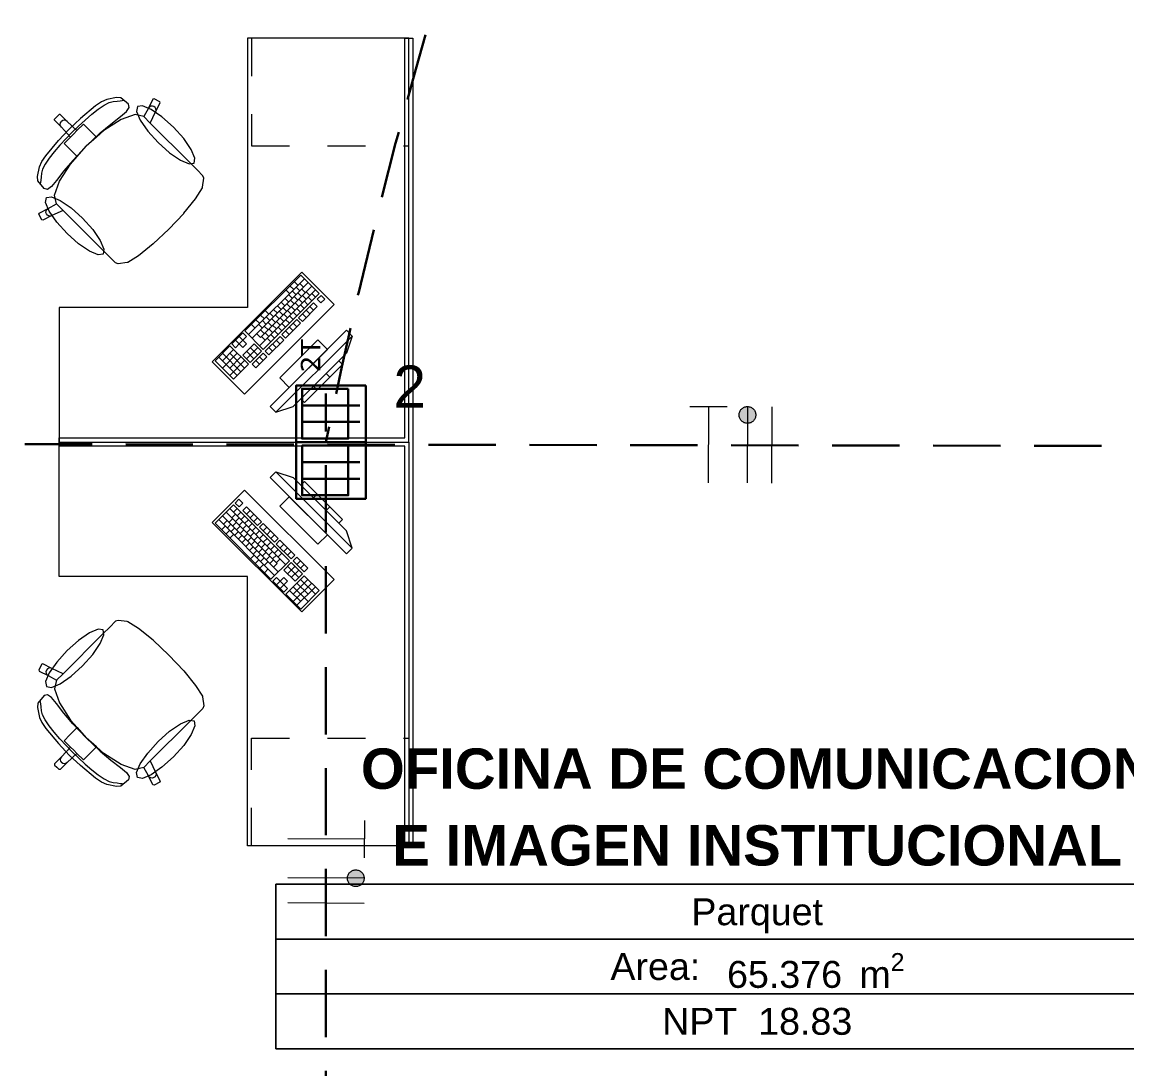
# Model space of a CAD drawing. Header units: inches. Extents: x -19 to 5698, y -728 to 92.
# Drawn here: x 400.877 to 404.982, y 10.31 to 14.199 of the extents above; entities that cross this region are included whole.
import ezdxf

# ---------------------------------------------------------------- set-up
doc = ezdxf.new("R2010")
doc.units = ezdxf.units.IN
doc.header["$MEASUREMENT"] = 0
for name, pattern in [('HIDDEN', [0.375, 0.25, -0.125]), ('Rayas', [0.282222, 0.141111, -0.141111]), ('RAYITAS', [0.375, 0.25, -0.125])]:
    doc.linetypes.add(name, pattern=pattern)
doc.layers.get('0').update_dxf_attribs({"color": 61})
for name, color, linetype, lineweight in [('00 conduct tomacorr', 120, 'HIDDEN', 30), ('00 IE LUZ EMERGENCIA', 253, 'Continuous', 0), ('T-TECHO-E', 150, 'Continuous', 20), ('TOMACORRIENTE', 22, 'RAYITAS', 9)]:
    doc.layers.add(name, color=color, linetype=linetype, lineweight=lineweight)
doc.layers.add('02 _ ARQ _ ZON _ Espacio.3D', color=7, linetype='Continuous')
doc.layers.add('Interior - Mobiliario', color=7, linetype='Continuous')
doc.styles.add('Annotative', font='arial.ttf')
doc.styles.add('Estilo_Generado_1', font='swisseb.ttf')
doc.styles.add('Estilo_Generado_7', font='swisse.ttf')

# ---------------------------------------------------------------- blocks, each defined once
blk = doc.blocks.new('CAJA POP UP 6 MODULOS')
at = {"layer": '00 conduct tomacorr', "linetype": 'Continuous'}
for p, q in [((-0.095, -0.165), (-0.095, -0.0151)), ((-0.052, -0.165), (-0.052, -0.0151)), ((0.052, -0.165), (0.052, -0.0151)), ((0.095, -0.165), (0.095, -0.0151)), ((0, -0.165), (0, -0.18))]:
    blk.add_line(p, q, dxfattribs=at)
for points in [[(-0.147, 0), (0.147, 0), (0.147, -0.18), (-0.147, -0.18)], [(0, 0), (0.147, 0), (0.147, -0.18), (0, -0.18)]]:
    blk.add_lwpolyline(points, close=True, dxfattribs=at)
for points in [[(-0.138, -0.045), (-0.009, -0.045), (-0.009, -0.165), (-0.138, -0.165), (-0.138, -0.045)], [(0.009, -0.045), (0.138, -0.045), (0.138, -0.165), (0.009, -0.165), (0.009, -0.045)]]:
    blk.add_lwpolyline(points, dxfattribs=at)
at = {"color": 1, "insert": (-0.1807, -0.168), "char_height": 0.05, "attachment_point": 1, "rotation": 180}
blk.add_mtext_dynamic_manual_height_columns('{\\fVerdana|b0|i0|c0|p34;2T}', width=0.000481, gutter_width=0.1561, heights=[0], dxfattribs=at)
blk = doc.blocks.new('a')
at = {"layer": 'TOMACORRIENTE', "ltscale": 0.05}
h = blk.add_hatch(color=4, dxfattribs=at)
edge = h.paths.add_edge_path()
edge.add_arc((0, 0.0752), 0.0211, 0, 360)
at = {"layer": 'TOMACORRIENTE', "color": 4}
for p, q in [((-0.1455, 0.0963), (-0.0515, 0.0963)), ((-0.0985, 0.0963), (-0.0985, -0.0966)), ((0, 0.0963), (0, -0.0963)), ((0.0623, -0.0963), (0.0623, 0.0963))]:
    blk.add_line(p, q, dxfattribs=at)
blk.add_circle((0, 0.0752), 0.0211, dxfattribs=at)
blk = doc.blocks.new('CABLE 3FACE')
at = {"layer": 'T-TECHO-E', "rotation": 59.94170052614085}
blk.add_blockref('a', (0, 0), dxfattribs=at)

msp = doc.modelspace()

# ---------------------------------------------------------------- linework, layer by layer
at = {"layer": '00 conduct tomacorr'}
for p, q in [((402.0059, 8.9276, 0), (402.0059, 12.8195, 0)), ((405.2617, 12.6238), (396.0809, 12.6388, -0.0001))]:
    msp.add_line(p, q, dxfattribs=at)
msp.add_arc((421.6049, 8.6533, 0), 20.0001, 155.44778, 168.50562, dxfattribs=at)
at = {"layer": '02 _ ARQ _ ZON _ Espacio.3D', "color": 251, "linetype": 'Continuous', "lineweight": 13}
for p, q in [((405.3971, 10.9955), (401.8191, 10.9955)), ((401.8191, 10.9955), (401.8191, 10.3848)), ((401.8191, 10.9955), (405.3971, 10.9955)), ((401.8191, 10.7919), (401.8191, 10.9955)), ((405.3971, 10.7919), (401.8191, 10.7919)), ((401.8191, 10.7919), (405.3971, 10.7919)), ((401.8191, 10.5883), (401.8191, 10.7919)), ((405.3971, 10.5883), (401.8191, 10.5883)), ((401.8191, 10.5883), (405.3971, 10.5883)), ((401.8191, 10.3848), (401.8191, 10.5883)), ((401.8191, 10.3848), (405.3971, 10.3848)), ((405.3971, 10.3848), (401.8191, 10.3848))]:
    msp.add_line(p, q, dxfattribs=at)
at = {"layer": 'Interior - Mobiliario', "color": 175, "linetype": 'Rayas', "lineweight": 13}
for p, q in [((401.729, 14.1388), (401.729, 13.7388)), ((401.729, 13.7388), (402.314, 13.7388)), ((401.729, 11.1388), (401.729, 11.5388)), ((401.729, 11.5388), (402.314, 11.5388))]:
    msp.add_line(p, q, dxfattribs=at)
at = {"layer": 'Interior - Mobiliario', "color": 175, "linetype": 'Continuous', "lineweight": 13}
for p, q in [((402.299, 14.1388), (402.329, 14.1388)), ((402.299, 12.6538), (402.299, 14.1388)), ((402.329, 14.1388), (402.329, 12.6538)), ((401.2272, 13.9192), (401.1911, 13.9114)), ((401.244, 13.9173), (401.2272, 13.9192)), ((401.2718, 13.8941), (401.244, 13.9173)), ((401.1501, 13.8875), (401.0934, 13.8407)), ((401.1358, 13.8564), (401.1596, 13.875)), ((401.1718, 13.9024), (401.1501, 13.8875)), ((401.1596, 13.875), (401.1815, 13.8898)), ((401.1911, 13.9114), (401.1718, 13.9024)), ((401.1815, 13.8898), (401.2003, 13.8998)), ((401.2003, 13.8998), (401.215, 13.9037)), ((401.215, 13.9037), (401.2304, 13.9048)), ((401.2304, 13.9048), (401.2412, 13.9069)), ((401.2412, 13.9069), (401.2492, 13.9077)), ((401.2492, 13.9077), (401.2538, 13.9085)), ((401.2652, 13.8669), (401.2752, 13.8812)), ((401.2752, 13.8812), (401.2718, 13.8941)), ((401.3462, 13.879), (401.3289, 13.848)), ((401.3632, 13.9121), (401.3462, 13.879)), ((401.3498, 13.8836), (401.3462, 13.879)), ((401.355, 13.8865), (401.3498, 13.8836)), ((401.3608, 13.8872), (401.355, 13.8865)), ((401.3664, 13.8857), (401.3608, 13.8872)), ((401.3672, 13.9135), (401.3632, 13.9121)), ((401.371, 13.8821), (401.3664, 13.8857)), ((401.3886, 13.9026), (401.3672, 13.9135)), ((401.3739, 13.877), (401.371, 13.8821)), ((401.3729, 13.8655), (401.3899, 13.8986)), ((401.3745, 13.8711), (401.3739, 13.877)), ((401.3899, 13.8986), (401.3886, 13.9026)), ((400.9969, 13.8389), (401.0054, 13.8474)), ((400.9969, 13.8346), (400.9969, 13.8389)), ((401.023, 13.8085), (400.9969, 13.8346)), ((401.014, 13.8559), (401.0054, 13.8474)), ((401.0182, 13.8559), (401.014, 13.8559)), ((401.0443, 13.8299), (401.0182, 13.8559)), ((401.0337, 13.8342), (401.028, 13.833)), ((401.0395, 13.8331), (401.0337, 13.8342)), ((401.0934, 13.8407), (401.0512, 13.8016)), ((401.0864, 13.8127), (401.1111, 13.8352)), ((401.1111, 13.8352), (401.1358, 13.8564)), ((401.245, 13.8371), (401.1811, 13.7958)), ((401.2068, 13.8203), (401.2429, 13.8482)), ((401.2429, 13.8482), (401.2652, 13.8669)), ((401.2969, 13.8555), (401.245, 13.8371)), ((401.3289, 13.848), (401.2969, 13.8555)), ((401.3291, 13.848), (401.3289, 13.848)), ((401.3291, 13.848), (401.3533, 13.8237)), ((401.3533, 13.8237), (401.3729, 13.8655)), ((401.3729, 13.8655), (401.3745, 13.8711)), ((401.0121, 13.7594), (401.0512, 13.8016)), ((401.0186, 13.8191), (401.0198, 13.8249)), ((401.0197, 13.8134), (401.0186, 13.8191)), ((401.023, 13.8085), (401.0197, 13.8134)), ((401.0198, 13.8249), (401.0231, 13.8298)), ((401.057, 13.772), (401.023, 13.8085)), ((401.028, 13.833), (401.0231, 13.8298)), ((401.0443, 13.8299), (401.0395, 13.8331)), ((401.0808, 13.7959), (401.0443, 13.8299)), ((401.063, 13.7899), (401.0864, 13.8127)), ((401.0808, 13.7959), (401.0689, 13.7839)), ((401.1045, 13.8195), (401.0808, 13.7959)), ((401.1256, 13.7984), (401.1045, 13.8195)), ((401.153, 13.771), (401.1256, 13.7984)), ((401.1811, 13.7958), (401.153, 13.771)), ((401.1675, 13.7876), (401.2068, 13.8203)), ((401.5012, 13.6759), (401.3533, 13.8237)), ((400.9653, 13.7027), (401.0121, 13.7594)), ((401.0402, 13.7664), (401.0176, 13.7418)), ((401.0333, 13.7484), (401.057, 13.772)), ((401.063, 13.7899), (401.0402, 13.7664)), ((401.057, 13.772), (401.0689, 13.7839)), ((401.1147, 13.7381), (401.1675, 13.7876)), ((401.153, 13.771), (401.1152, 13.7377)), ((400.9964, 13.717), (400.9779, 13.6932)), ((401.0176, 13.7418), (400.9964, 13.717)), ((401.0545, 13.7272), (401.0333, 13.7484)), ((401.0818, 13.6998), (401.0545, 13.7272)), ((401.1147, 13.7381), (401.0652, 13.6854)), ((401.0818, 13.6998), (401.1152, 13.7377)), ((400.9414, 13.6618), (400.9504, 13.681)), ((400.9504, 13.681), (400.9653, 13.7027)), ((400.963, 13.6714), (400.953, 13.6525)), ((400.9779, 13.6932), (400.963, 13.6714)), ((401.0157, 13.6079), (401.0571, 13.6717)), ((401.0652, 13.6854), (401.0325, 13.6461)), ((401.0571, 13.6717), (401.0818, 13.6998)), ((401.5267, 13.6504), (401.5012, 13.6759)), ((400.9337, 13.6256), (400.9414, 13.6618)), ((400.9491, 13.6378), (400.948, 13.6224)), ((400.953, 13.6525), (400.9491, 13.6378)), ((401.0325, 13.6461), (401.0046, 13.6099)), ((401.5486, 13.6284), (401.5267, 13.6504)), ((401.5515, 13.6191), (401.5486, 13.6284)), ((400.9355, 13.6089), (400.9337, 13.6256)), ((400.9587, 13.581), (400.9355, 13.6089)), ((400.9452, 13.6036), (400.9444, 13.5991)), ((400.946, 13.6116), (400.9452, 13.6036)), ((400.948, 13.6224), (400.946, 13.6116)), ((400.986, 13.5876), (400.9716, 13.5776)), ((401.0046, 13.6099), (400.986, 13.5876)), ((400.9974, 13.5559), (401.0157, 13.6079)), ((401.5475, 13.5852), (401.5515, 13.6191)), ((400.9716, 13.5776), (400.9587, 13.581)), ((401.0048, 13.5239), (400.9974, 13.5559)), ((401.5217, 13.543), (401.5466, 13.5831)), ((401.5466, 13.5831), (401.5475, 13.5852)), ((400.9407, 13.4896), (400.9738, 13.5066)), ((400.9692, 13.503), (400.9738, 13.5066)), ((400.9738, 13.5066), (401.0048, 13.5239)), ((401.0049, 13.5237), (401.0048, 13.5239)), ((401.0049, 13.5237), (401.0291, 13.4995)), ((401.4781, 13.4894), (401.5217, 13.543)), ((400.9394, 13.4856), (400.9407, 13.4896)), ((400.9502, 13.4642), (400.9394, 13.4856)), ((400.9542, 13.4629), (400.9502, 13.4642)), ((400.9873, 13.4799), (400.9542, 13.4629)), ((400.9656, 13.492), (400.9663, 13.4978)), ((400.9671, 13.4864), (400.9656, 13.492)), ((400.9663, 13.4978), (400.9692, 13.503)), ((400.9708, 13.4818), (400.9671, 13.4864)), ((400.9759, 13.479), (400.9708, 13.4818)), ((400.9817, 13.4783), (400.9759, 13.479)), ((400.9873, 13.4799), (400.9817, 13.4783)), ((401.0291, 13.4995), (400.9873, 13.4799)), ((401.177, 13.3516), (401.0291, 13.4995)), ((401.4226, 13.4302), (401.4775, 13.4885)), ((401.4775, 13.4885), (401.4781, 13.4894)), ((401.4226, 13.4302), (401.3643, 13.3754)), ((401.2025, 13.3261), (401.177, 13.3516)), ((401.3635, 13.3747), (401.3098, 13.3311)), ((401.3643, 13.3754), (401.3635, 13.3747)), ((401.2244, 13.3042), (401.2025, 13.3261)), ((401.2337, 13.3013), (401.2244, 13.3042)), ((401.2676, 13.3053), (401.2337, 13.3013)), ((401.2698, 13.3062), (401.2676, 13.3053)), ((401.3098, 13.3311), (401.2698, 13.3062)), ((401.9121, 13.2593), (401.7043, 13.0515)), ((401.9806, 13.1907), (401.9121, 13.2593)), ((401.9258, 13.2455), (401.7181, 13.0378)), ((401.9395, 13.2318), (401.7318, 13.0241)), ((401.9532, 13.2181), (401.7628, 13.0277)), ((401.8722, 13.2194), (401.886, 13.2057)), ((401.8878, 13.235), (401.9015, 13.2213)), ((401.9085, 13.2282), (401.9222, 13.2145)), ((401.9669, 13.2044), (401.7592, 12.9967)), ((401.7729, 12.983), (401.9806, 13.1907)), ((401.8567, 13.2039), (401.8704, 13.1902)), ((401.8669, 13.1867), (401.8806, 13.173)), ((401.8808, 13.2005), (401.8945, 13.1868)), ((401.8876, 13.1799), (401.9013, 13.1662)), ((401.8946, 13.2144), (401.9083, 13.2007)), ((401.9014, 13.1937), (401.9151, 13.18)), ((401.9153, 13.2076), (401.929, 13.1939)), ((401.9186, 13.1835), (401.9323, 13.1698)), ((401.9324, 13.1973), (401.9461, 13.1836)), ((401.9392, 13.1767), (401.9529, 13.163)), ((401.9531, 13.1906), (401.9668, 13.1768)), ((401.9875, 13.1838), (401.9736, 13.17)), ((402.0012, 13.1701), (401.9875, 13.1838)), ((401.8254, 13.1451), (401.8391, 13.1314)), ((401.8392, 13.159), (401.8529, 13.1453)), ((401.846, 13.1384), (401.8597, 13.1246)), ((401.8531, 13.1728), (401.8668, 13.1591)), ((401.8599, 13.1522), (401.8736, 13.1385)), ((401.8737, 13.1661), (401.8874, 13.1523)), ((401.877, 13.142), (401.8908, 13.1282)), ((401.8909, 13.1558), (401.9046, 13.1421)), ((401.9598, 13.1561), (401.9044, 13.1007)), ((401.9047, 13.1697), (401.9184, 13.1559)), ((401.9115, 13.149), (401.9252, 13.1353)), ((401.9181, 13.087), (401.9735, 13.1424)), ((401.9254, 13.1629), (401.9391, 13.1491)), ((401.9459, 13.1423), (401.9597, 13.1286)), ((401.9735, 13.1424), (401.9598, 13.1561)), ((401.9736, 13.17), (401.9874, 13.1563)), ((401.9874, 13.1563), (402.0012, 13.1701)), ((401.7632, 13.1104), (401.7769, 13.0967)), ((401.7805, 13.1277), (401.7942, 13.114)), ((401.7838, 13.1036), (401.7976, 13.0899)), ((401.7977, 13.1175), (401.8114, 13.1037)), ((401.8045, 13.0968), (401.8182, 13.0831)), ((401.8115, 13.1313), (401.8252, 13.1176)), ((401.8183, 13.1107), (401.832, 13.097)), ((401.8322, 13.1245), (401.8459, 13.1108)), ((401.8355, 13.1004), (401.8492, 13.0867)), ((401.8493, 13.1143), (401.8631, 13.1005)), ((401.8632, 13.1281), (401.8769, 13.1144)), ((401.87, 13.1075), (401.8837, 13.0938)), ((401.8838, 13.1213), (401.8975, 13.1076)), ((401.8977, 13.1352), (401.9114, 13.1215)), ((401.9044, 13.1007), (401.9181, 13.087)), ((401.9182, 13.1146), (401.932, 13.1009)), ((401.9321, 13.1284), (401.9458, 13.1147)), ((401.7286, 13.0758), (401.7423, 13.0621)), ((401.7459, 13.0931), (401.7596, 13.0794)), ((401.7561, 13.0759), (401.7699, 13.0622)), ((401.7629, 13.0553), (401.7766, 13.0416)), ((401.77, 13.0898), (401.7837, 13.076)), ((401.7768, 13.0691), (401.7905, 13.0554)), ((401.7906, 13.083), (401.8043, 13.0693)), ((401.794, 13.0589), (401.8077, 13.0452)), ((402.0817, 13.0539), (401.7989, 12.7711)), ((401.8078, 13.0727), (401.8215, 13.059)), ((401.8216, 13.0866), (401.8354, 13.0729)), ((401.8284, 13.0659), (401.8422, 13.0522)), ((401.8975, 13.0938), (401.8421, 13.0384)), ((401.8423, 13.0798), (401.856, 13.0661)), ((401.8558, 13.0247), (401.9112, 13.0801)), ((401.8561, 13.0936), (401.8698, 13.0799)), ((401.8698, 13.0661), (401.8835, 13.0524)), ((401.8836, 13.08), (401.8973, 13.0663)), ((401.9112, 13.0801), (401.8975, 13.0938)), ((402.1029, 13.0327), (402.0817, 13.0539)), ((401.6974, 13.0446), (401.6559, 13.0031)), ((401.6697, 13.0169), (401.6834, 13.0032)), ((401.6973, 13.0171), (401.6834, 13.0032)), ((401.6836, 13.0308), (401.6973, 13.0171)), ((401.6973, 13.0171), (401.7111, 13.0309)), ((401.711, 13.0033), (401.6973, 13.0171)), ((401.7111, 13.0309), (401.6974, 13.0446)), ((401.7043, 13.0515), (401.7729, 12.983)), ((401.7491, 13.0414), (401.7628, 13.0277)), ((401.7663, 13.0312), (401.78, 13.0175)), ((401.8352, 13.0315), (401.7798, 12.9761)), ((401.7801, 13.045), (401.7938, 13.0313)), ((401.7869, 13.0244), (401.8006, 13.0107)), ((401.7935, 12.9624), (401.8489, 13.0178)), ((401.8007, 13.0382), (401.8145, 13.0245)), ((401.8146, 13.0521), (401.8283, 13.0384)), ((401.8201, 12.7499), (402.1029, 13.0327)), ((401.8213, 13.0177), (401.835, 13.0039)), ((401.9757, 13.0186), (401.8342, 12.8772)), ((401.8489, 13.0178), (401.8352, 13.0315)), ((401.8421, 13.0384), (401.8558, 13.0247)), ((401.8559, 13.0523), (401.8696, 13.0386)), ((402.011, 12.9832), (401.9757, 13.0186)), ((402.1029, 13.0327), (402.0817, 12.9691)), ((401.649, 12.9962), (401.5936, 12.9408)), ((401.6627, 12.9824), (401.6211, 12.9409)), ((401.7175, 12.9276), (401.649, 12.9962)), ((401.6559, 13.0031), (401.6696, 12.9894)), ((401.6696, 12.9894), (401.6834, 13.0032)), ((401.6834, 13.0032), (401.6972, 12.9895)), ((401.7386, 13.0035), (401.697, 12.9619)), ((401.6972, 12.9895), (401.711, 13.0033)), ((401.7523, 12.9898), (401.7107, 12.9482)), ((401.7109, 12.9758), (401.7383, 12.9484)), ((401.7244, 12.9345), (401.766, 12.9761)), ((401.7247, 12.9896), (401.7521, 12.9622)), ((401.766, 12.9761), (401.7386, 13.0035)), ((401.7798, 12.9761), (401.7935, 12.9624)), ((401.7936, 12.99), (401.8073, 12.9763)), ((401.8075, 13.0038), (401.8212, 12.9901)), ((401.8696, 12.8418), (402.011, 12.9832)), ((401.5936, 12.9408), (401.6621, 12.8722)), ((401.6074, 12.9546), (401.676, 12.886)), ((401.6764, 12.9687), (401.621, 12.9133)), ((401.6213, 12.9685), (401.6898, 12.8999)), ((401.7038, 12.9413), (401.6484, 12.8859)), ((401.6901, 12.955), (401.6486, 12.9135)), ((401.6488, 12.9686), (401.7037, 12.9137)), ((401.697, 12.9619), (401.7244, 12.9345)), ((401.7728, 12.9692), (401.7313, 12.9277)), ((401.745, 12.9139), (401.7866, 12.9555)), ((401.7452, 12.9415), (401.7589, 12.9278)), ((401.759, 12.9553), (401.7727, 12.9416)), ((401.7866, 12.9555), (401.7728, 12.9692)), ((402.0817, 12.9691), (401.8837, 12.7711)), ((402.0534, 12.9408), (401.912, 12.7994)), ((402.0676, 12.9267), (402.0534, 12.9408)), ((401.6621, 12.8722), (401.7175, 12.9276)), ((401.7313, 12.9277), (401.745, 12.9139)), ((401.9262, 12.7852), (402.0676, 12.9267)), ((402.0063, 12.8937), (402.0204, 12.8795)), ((401.8342, 12.8772), (401.8696, 12.8418)), ((401.9592, 12.8465), (401.9733, 12.8324)), ((401.7989, 12.7711), (401.8201, 12.7499)), ((401.8201, 12.7499), (401.8837, 12.7711)), ((401.912, 12.7994), (401.9262, 12.7852)), ((401.014, 12.6238), (401.014, 12.6538)), ((401.014, 12.6538), (402.299, 12.6538)), ((402.329, 12.6538), (402.329, 12.6238)), ((402.299, 12.6238), (401.014, 12.6238)), ((402.299, 11.1388), (402.299, 12.6238)), ((402.329, 12.6238), (402.329, 11.1388)), ((401.8201, 12.5277), (401.7989, 12.5065)), ((402.1029, 12.2449), (401.8201, 12.5277)), ((401.8201, 12.5277), (401.8837, 12.5065)), ((401.7989, 12.5065), (402.0817, 12.2236)), ((401.8837, 12.5065), (402.0817, 12.3085)), ((401.9262, 12.4923), (401.912, 12.4782)), ((402.0676, 12.3509), (401.9262, 12.4923)), ((401.912, 12.4782), (402.0534, 12.3368)), ((401.9592, 12.4311), (401.9733, 12.4452)), ((401.6621, 12.4054), (401.5936, 12.3368)), ((401.8698, 12.1977), (401.6621, 12.4054)), ((401.6827, 12.426), (401.669, 12.4122)), ((401.669, 12.4122), (401.6828, 12.3984)), ((401.6966, 12.4121), (401.6827, 12.426)), ((401.6828, 12.3984), (401.6966, 12.4121)), ((401.7104, 12.3983), (401.6967, 12.3846)), ((401.7658, 12.3429), (401.7104, 12.3983)), ((401.8696, 12.4358), (401.8342, 12.4004)), ((401.8342, 12.4004), (401.9757, 12.259)), ((402.011, 12.2944), (401.8696, 12.4358)), ((402.0063, 12.3839), (402.0204, 12.3981)), ((401.621, 12.3643), (401.8287, 12.1565)), ((401.6347, 12.378), (401.8251, 12.1876)), ((401.6484, 12.3917), (401.8561, 12.184)), ((401.6555, 12.3572), (401.6692, 12.3709)), ((401.6623, 12.3778), (401.676, 12.3915)), ((401.6693, 12.3433), (401.683, 12.3571)), ((401.6761, 12.364), (401.6898, 12.3777)), ((401.69, 12.3501), (401.7037, 12.3639)), ((401.6967, 12.3846), (401.7521, 12.3292)), ((401.7105, 12.3707), (401.7242, 12.3844)), ((401.7244, 12.3569), (401.7381, 12.3706)), ((401.7382, 12.343), (401.7519, 12.3567)), ((401.5936, 12.3368), (401.8013, 12.1291)), ((401.6073, 12.3505), (401.815, 12.1428)), ((401.6178, 12.3126), (401.6315, 12.3263)), ((401.6246, 12.3332), (401.6383, 12.3469)), ((401.6384, 12.3194), (401.6522, 12.3331)), ((401.6452, 12.34), (401.6589, 12.3537)), ((401.6523, 12.3055), (401.666, 12.3192)), ((401.6591, 12.3262), (401.6728, 12.3399)), ((401.6729, 12.3123), (401.6866, 12.326)), ((401.6832, 12.3295), (401.6969, 12.3432)), ((401.697, 12.3157), (401.7107, 12.3294)), ((401.7038, 12.3363), (401.7175, 12.35)), ((401.7109, 12.3018), (401.7246, 12.3155)), ((401.7177, 12.3224), (401.7314, 12.3362)), ((401.7315, 12.3086), (401.7452, 12.3223)), ((401.7521, 12.3292), (401.7658, 12.3429)), ((401.7727, 12.336), (401.759, 12.3222)), ((401.759, 12.3222), (401.8144, 12.2669)), ((401.8281, 12.2806), (401.7727, 12.336)), ((401.7728, 12.3084), (401.7866, 12.3221)), ((402.0534, 12.3368), (402.0676, 12.3509)), ((401.6334, 12.297), (401.6471, 12.3107)), ((401.649, 12.2814), (401.6627, 12.2951)), ((401.6661, 12.2917), (401.6798, 12.3054)), ((401.68, 12.2778), (401.6937, 12.2916)), ((401.6868, 12.2985), (401.7005, 12.3122)), ((401.6938, 12.264), (401.7075, 12.2777)), ((401.7006, 12.2846), (401.7143, 12.2983)), ((401.7145, 12.2708), (401.7282, 12.2845)), ((401.7247, 12.288), (401.7384, 12.3017)), ((401.7386, 12.2741), (401.7523, 12.2878)), ((401.7454, 12.2947), (401.7591, 12.3085)), ((401.7524, 12.2603), (401.7661, 12.274)), ((401.7592, 12.2809), (401.7729, 12.2946)), ((401.773, 12.2671), (401.7868, 12.2808)), ((401.7867, 12.2945), (401.8004, 12.3083)), ((401.8005, 12.2807), (401.8143, 12.2944)), ((401.8144, 12.2669), (401.8281, 12.2806)), ((401.835, 12.2736), (401.8213, 12.2599)), ((401.8904, 12.2183), (401.835, 12.2736)), ((401.9757, 12.259), (402.011, 12.2944)), ((402.1029, 12.2449), (402.0817, 12.3085)), ((401.7077, 12.2501), (401.7214, 12.2639)), ((401.7215, 12.2363), (401.7352, 12.25)), ((401.7283, 12.2569), (401.742, 12.2706)), ((401.7354, 12.2224), (401.7491, 12.2362)), ((401.7422, 12.2431), (401.7559, 12.2568)), ((401.756, 12.2292), (401.7697, 12.243)), ((401.7663, 12.2464), (401.78, 12.2601)), ((401.7801, 12.2326), (401.7938, 12.2463)), ((401.7869, 12.2532), (401.8006, 12.2669)), ((401.794, 12.2187), (401.8077, 12.2324)), ((401.8007, 12.2394), (401.8145, 12.2531)), ((401.8146, 12.2255), (401.8283, 12.2392)), ((401.8213, 12.2599), (401.8767, 12.2045)), ((401.8352, 12.2461), (401.8489, 12.2598)), ((401.849, 12.2322), (401.8627, 12.2459)), ((402.0817, 12.2236), (402.1029, 12.2449)), ((401.7251, 12.2053), (401.7388, 12.219)), ((401.7424, 12.188), (401.7561, 12.2017)), ((401.7492, 12.2086), (401.7629, 12.2223)), ((401.7631, 12.1948), (401.7768, 12.2085)), ((401.7699, 12.2154), (401.7836, 12.2291)), ((401.7769, 12.1809), (401.7906, 12.1946)), ((401.7837, 12.2015), (401.7974, 12.2153)), ((401.7976, 12.1877), (401.8113, 12.2014)), ((401.8013, 12.1291), (401.8698, 12.1977)), ((401.8078, 12.2049), (401.8215, 12.2186)), ((401.8216, 12.191), (401.8354, 12.2047)), ((401.8284, 12.2117), (401.8422, 12.2254)), ((401.8629, 12.2184), (401.8766, 12.2321)), ((401.8767, 12.2045), (401.8904, 12.2183)), ((401.8973, 12.2113), (401.8836, 12.1976)), ((401.8836, 12.1976), (401.9252, 12.1561)), ((401.9389, 12.1698), (401.8973, 12.2113)), ((401.8975, 12.1838), (401.9112, 12.1975)), ((401.7597, 12.1707), (401.7735, 12.1844)), ((401.777, 12.1533), (401.7908, 12.1671)), ((401.8114, 12.1738), (401.8251, 12.1876)), ((401.8768, 12.1908), (401.8493, 12.1633)), ((401.8493, 12.1633), (401.8909, 12.1218)), ((401.8631, 12.177), (401.9046, 12.1355)), ((401.8632, 12.1495), (401.8906, 12.1769)), ((401.9183, 12.1492), (401.8768, 12.1908)), ((401.877, 12.1356), (401.9045, 12.1631)), ((401.9113, 12.1699), (401.925, 12.1836)), ((401.9252, 12.1561), (401.9389, 12.1698)), ((401.8219, 12.1359), (401.8082, 12.1222)), ((401.8082, 12.1222), (401.8497, 12.0806)), ((401.8358, 12.1221), (401.8219, 12.1359)), ((401.8221, 12.1083), (401.8358, 12.1221)), ((401.8495, 12.1358), (401.8358, 12.1221)), ((401.8358, 12.1221), (401.8496, 12.1082)), ((401.8633, 12.1219), (401.8495, 12.1358)), ((401.8496, 12.1082), (401.8633, 12.1219)), ((401.9252, 12.1423), (401.8567, 12.0737)), ((401.8842, 12.0736), (401.9391, 12.1284)), ((401.8844, 12.046), (401.9529, 12.1146)), ((401.8909, 12.1218), (401.9183, 12.1492)), ((401.8978, 12.1149), (401.9394, 12.0733)), ((401.9115, 12.1286), (401.9669, 12.0732)), ((401.9806, 12.0869), (401.9252, 12.1423)), ((401.8359, 12.0945), (401.8496, 12.1082)), ((401.8635, 12.0944), (401.8496, 12.1082)), ((401.8497, 12.0806), (401.8635, 12.0944)), ((401.8567, 12.0737), (401.9121, 12.0183)), ((401.8704, 12.0874), (401.9119, 12.0459)), ((401.8841, 12.1011), (401.9395, 12.0458)), ((401.8982, 12.0322), (401.9668, 12.1007)), ((401.9121, 12.0183), (401.9806, 12.0869)), ((401.2025, 11.9515), (401.177, 11.926)), ((401.2244, 11.9734), (401.2025, 11.9515)), ((401.2337, 11.9763), (401.2244, 11.9734)), ((401.2676, 11.9723), (401.2337, 11.9763)), ((401.2698, 11.9714), (401.2676, 11.9723)), ((401.3098, 11.9465), (401.2698, 11.9714)), ((401.3635, 11.9029), (401.3098, 11.9465)), ((401.177, 11.926), (401.0291, 11.7781)), ((401.3643, 11.9022), (401.3635, 11.9029)), ((401.4226, 11.8474), (401.3643, 11.9022)), ((401.4226, 11.8474), (401.4775, 11.789)), ((400.9502, 11.8134), (400.9394, 11.792)), ((400.9394, 11.792), (400.9407, 11.7879)), ((400.9407, 11.7879), (400.9738, 11.771)), ((400.9542, 11.8147), (400.9502, 11.8134)), ((400.9873, 11.7977), (400.9542, 11.8147)), ((400.9671, 11.7912), (400.9656, 11.7856)), ((400.9656, 11.7856), (400.9663, 11.7797)), ((400.9708, 11.7958), (400.9671, 11.7912)), ((400.9759, 11.7986), (400.9708, 11.7958)), ((400.9817, 11.7993), (400.9759, 11.7986)), ((400.9873, 11.7977), (400.9817, 11.7993)), ((401.0291, 11.7781), (400.9873, 11.7977)), ((401.4775, 11.789), (401.4781, 11.7882)), ((401.4781, 11.7882), (401.5217, 11.7346)), ((400.9663, 11.7797), (400.9692, 11.7746)), ((400.9692, 11.7746), (400.9738, 11.771)), ((400.9738, 11.771), (401.0048, 11.7536)), ((401.0048, 11.7536), (400.9974, 11.7217)), ((401.0049, 11.7539), (401.0048, 11.7536)), ((401.0049, 11.7539), (401.0291, 11.7781)), ((400.9716, 11.7), (400.9587, 11.6966)), ((400.986, 11.69), (400.9716, 11.7)), ((400.9974, 11.7217), (401.0157, 11.6697)), ((401.5217, 11.7346), (401.5466, 11.6945)), ((400.9355, 11.6687), (400.9337, 11.652)), ((400.9587, 11.6966), (400.9355, 11.6687)), ((400.9452, 11.674), (400.9444, 11.6785)), ((400.946, 11.666), (400.9452, 11.674)), ((400.948, 11.6552), (400.946, 11.666)), ((401.0046, 11.6677), (400.986, 11.69)), ((401.0325, 11.6315), (401.0046, 11.6677)), ((401.0157, 11.6697), (401.0571, 11.6059)), ((401.5466, 11.6945), (401.5475, 11.6924)), ((401.5475, 11.6924), (401.5515, 11.6585)), ((401.5515, 11.6585), (401.5486, 11.6492)), ((400.9337, 11.652), (400.9414, 11.6158)), ((400.9491, 11.6398), (400.948, 11.6552)), ((400.953, 11.625), (400.9491, 11.6398)), ((400.963, 11.6062), (400.953, 11.625)), ((401.0652, 11.5922), (401.0325, 11.6315)), ((401.5267, 11.6272), (401.5012, 11.6017)), ((401.5486, 11.6492), (401.5267, 11.6272)), ((400.9414, 11.6158), (400.9504, 11.5966)), ((400.9504, 11.5966), (400.9653, 11.5749)), ((400.9779, 11.5844), (400.963, 11.6062)), ((400.9964, 11.5606), (400.9779, 11.5844)), ((401.0818, 11.5778), (401.0545, 11.5504)), ((401.0571, 11.6059), (401.0818, 11.5778)), ((401.1147, 11.5395), (401.0652, 11.5922)), ((401.0818, 11.5778), (401.1152, 11.5399)), ((401.5012, 11.6017), (401.3533, 11.4539)), ((400.9653, 11.5749), (401.0121, 11.5182)), ((401.0176, 11.5358), (400.9964, 11.5606)), ((401.0402, 11.5112), (401.0176, 11.5358)), ((401.0545, 11.5504), (401.0333, 11.5292)), ((401.1147, 11.5395), (401.1675, 11.49)), ((401.153, 11.5066), (401.1152, 11.5399)), ((401.0121, 11.5182), (401.0512, 11.476)), ((401.057, 11.5056), (401.023, 11.4691)), ((401.0333, 11.5292), (401.057, 11.5056)), ((401.063, 11.4877), (401.0402, 11.5112)), ((401.057, 11.5056), (401.0689, 11.4937)), ((401.0808, 11.4817), (401.0689, 11.4937)), ((401.153, 11.5066), (401.1256, 11.4792)), ((401.1811, 11.4818), (401.153, 11.5066)), ((401.023, 11.4691), (400.9969, 11.443)), ((401.0197, 11.4642), (401.0186, 11.4585)), ((401.0186, 11.4585), (401.0198, 11.4527)), ((401.023, 11.4691), (401.0197, 11.4642)), ((401.0198, 11.4527), (401.0231, 11.4478)), ((401.0808, 11.4817), (401.0443, 11.4477)), ((401.0934, 11.4369), (401.0512, 11.476)), ((401.063, 11.4877), (401.0864, 11.4649)), ((401.1045, 11.4581), (401.0808, 11.4817)), ((401.0864, 11.4649), (401.1111, 11.4424)), ((401.1256, 11.4792), (401.1045, 11.4581)), ((401.1675, 11.49), (401.2068, 11.4573)), ((401.245, 11.4405), (401.1811, 11.4818)), ((401.2068, 11.4573), (401.2429, 11.4293)), ((401.3291, 11.4296), (401.3533, 11.4539)), ((401.3533, 11.4539), (401.3729, 11.4121)), ((400.9969, 11.443), (400.9969, 11.4387)), ((400.9969, 11.4387), (401.0054, 11.4302)), ((401.014, 11.4217), (401.0054, 11.4302)), ((401.0182, 11.4216), (401.014, 11.4217)), ((401.0443, 11.4477), (401.0182, 11.4216)), ((401.028, 11.4445), (401.0231, 11.4478)), ((401.0337, 11.4434), (401.028, 11.4445)), ((401.0395, 11.4445), (401.0337, 11.4434)), ((401.0443, 11.4477), (401.0395, 11.4445)), ((401.1501, 11.39), (401.0934, 11.4369)), ((401.1111, 11.4424), (401.1358, 11.4212)), ((401.1358, 11.4212), (401.1596, 11.4026)), ((401.2429, 11.4293), (401.2652, 11.4107)), ((401.2969, 11.4221), (401.245, 11.4405)), ((401.3289, 11.4296), (401.2969, 11.4221)), ((401.3291, 11.4296), (401.3289, 11.4296)), ((401.3462, 11.3986), (401.3289, 11.4296)), ((401.3729, 11.4121), (401.3745, 11.4064)), ((401.3729, 11.4121), (401.3899, 11.379)), ((401.1718, 11.3751), (401.1501, 11.39)), ((401.1596, 11.4026), (401.1815, 11.3878)), ((401.1911, 11.3662), (401.1718, 11.3751)), ((401.1815, 11.3878), (401.2003, 11.3778)), ((401.2003, 11.3778), (401.215, 11.3739)), ((401.215, 11.3739), (401.2304, 11.3728)), ((401.2304, 11.3728), (401.2412, 11.3707)), ((401.2412, 11.3707), (401.2492, 11.3699)), ((401.2718, 11.3835), (401.244, 11.3603)), ((401.2652, 11.4107), (401.2752, 11.3964)), ((401.2752, 11.3964), (401.2718, 11.3835)), ((401.3498, 11.394), (401.3462, 11.3986)), ((401.3632, 11.3655), (401.3462, 11.3986)), ((401.355, 11.3911), (401.3498, 11.394)), ((401.3608, 11.3903), (401.355, 11.3911)), ((401.3664, 11.3919), (401.3608, 11.3903)), ((401.371, 11.3955), (401.3664, 11.3919)), ((401.3886, 11.375), (401.3672, 11.3641)), ((401.3739, 11.4006), (401.371, 11.3955)), ((401.3745, 11.4064), (401.3739, 11.4006)), ((401.3899, 11.379), (401.3886, 11.375)), ((401.2272, 11.3584), (401.1911, 11.3662)), ((401.244, 11.3603), (401.2272, 11.3584)), ((401.2492, 11.3699), (401.2538, 11.3691)), ((401.3672, 11.3641), (401.3632, 11.3655)), ((402.329, 11.1388), (402.299, 11.1388))]:
    msp.add_line(p, q, dxfattribs=at)
at = {"layer": 'Interior - Mobiliario', "color": 175, "linetype": 'Continuous', "lineweight": 13, "flags": 128}
for points in [[(402.314, 12.6388), (402.314, 14.1388), (401.714, 14.1388), (401.714, 13.1388), (401.014, 13.1388), (401.014, 12.6388)], [(401.4391, 13.8086), (401.3966, 13.8468), (401.3563, 13.8748), (401.3242, 13.8884), (401.3053, 13.8855), (401.3024, 13.8666), (401.316, 13.8346), (401.344, 13.7942), (401.3822, 13.7517), (401.4247, 13.7136), (401.465, 13.6855), (401.4971, 13.6719), (401.516, 13.6748), (401.5189, 13.6937), (401.5053, 13.7258), (401.4773, 13.7662)], [(401.0442, 13.4137), (401.006, 13.4562), (400.978, 13.4966), (400.9644, 13.5286), (400.9673, 13.5475), (400.9862, 13.5504), (401.0183, 13.5368), (401.0586, 13.5088), (401.1011, 13.4706), (401.1393, 13.4281), (401.1673, 13.3878), (401.1809, 13.3557), (401.178, 13.3368), (401.1591, 13.3339), (401.127, 13.3475), (401.0867, 13.3756)], [(402.0358, 13.1494), (401.9156, 13.2696), (401.5832, 12.9373), (401.7034, 12.8171)], [(402.314, 12.6388), (402.314, 11.1388), (401.714, 11.1388), (401.714, 12.1388), (401.014, 12.1388), (401.014, 12.6388)], [(401.7034, 12.4605), (401.5832, 12.3403), (401.9156, 12.008), (402.0358, 12.1282)], [(401.0442, 11.8639), (401.006, 11.8214), (400.978, 11.781), (400.9644, 11.749), (400.9673, 11.7301), (400.9862, 11.7272), (401.0183, 11.7408), (401.0586, 11.7688), (401.1011, 11.807), (401.1393, 11.8494), (401.1673, 11.8898), (401.1809, 11.9219), (401.178, 11.9408), (401.1591, 11.9437), (401.127, 11.93), (401.0867, 11.902)], [(401.4391, 11.4689), (401.3966, 11.4308), (401.3563, 11.4028), (401.3242, 11.3892), (401.3053, 11.392), (401.3024, 11.411), (401.316, 11.443), (401.344, 11.4834), (401.3822, 11.5259), (401.4247, 11.564), (401.465, 11.592), (401.4971, 11.6056), (401.516, 11.6028), (401.5189, 11.5839), (401.5053, 11.5518), (401.4773, 11.5114)]]:
    msp.add_lwpolyline(points, close=True, dxfattribs=at)

# ---------------------------------------------------------------- block references
at = {"layer": '00 conduct tomacorr'}
for name, p, xscale, yscale, zscale, rotation in [('CAJA POP UP 6 MODULOS', (402.1534, 12.6388, 0), 1.432830642179531, 1.432830642179531, 1.432830642179531, 269.9999999999999), ('CABLE 3FACE', (403.5713, 12.6286, 0), 1.47256122672843, 1.47256122672843, 1.47256122672843, 299.7894777823319), ('CABLE 3FACE', (402.0059, 11.0185, 0), 1.47256122672843, 1.47256122672843, 1.47256122672843, 209.7894777823319)]:
    msp.add_blockref(name, p, dxfattribs=dict(at, xscale=xscale, yscale=yscale, zscale=zscale, rotation=rotation))

# ---------------------------------------------------------------- texts
at = {"layer": '00 IE LUZ EMERGENCIA', "style": 'Annotative'}
msp.add_attdef('2', (402.2565, 12.7671, 0), '', height=0.1562, dxfattribs=at)
at = {"layer": '02 _ ARQ _ ZON _ Espacio.3D', "color": 251, "lineweight": 25, "attachment_point": 2}
for s, insert, char_height, style in [('\\A1;{\\pqc;\\pt0;\\fSwis721 Ex BT|b1|i0|c0|p34;OFICINA DE COMUNICACION}', (403.6081, 11.5004), 0.15, 'Estilo_Generado_1'), ('\\A1;{\\pqc;\\pt0;\\fSwis721 Ex BT|b1|i0|c0|p34;E IMAGEN INSTITUCIONAL}', (403.6081, 11.2154), 0.15, 'Estilo_Generado_1'), ('\\A1;{\\pqc;\\pt0;\\fSwis721 Ex BT|b0|i0|c238|p34;Parquet}', (403.6081, 10.9437), 0.1, 'Estilo_Generado_7'), ('\\A1;{\\pqc;\\pt0;\\fSwis721 Ex BT|b0|i0|c238|p34;Area: }', (403.2296, 10.7401), 0.1, 'Estilo_Generado_7'), ('\\A1;{\\pqc;\\pt0,0.3;\\fSwis721 Ex BT|b0|i0|c238|p34;65.376\\fSwis721 Ex BT|b0|i0|c238|p34;\\A1{\\H.66x;\\S^  ;}\\fSwis721 Ex BT|b0|i0|c238|p34; m\\fSwis721 Ex BT|b0|i0|c238|p34;\\A1{\\H.66x;\\S2^  ;}}', (403.8257, 10.7401), 0.1, 'Estilo_Generado_7'), ('\\A1;{\\pqc;\\pt0;\\fSwis721 Ex BT|b0|i0|c238|p34;NPT  18.83}', (403.6081, 10.5365), 0.1, 'Estilo_Generado_7')]:
    msp.add_mtext(s, dxfattribs=dict(at, insert=insert, char_height=char_height, style=style))

doc.saveas('drawing.dxf')
